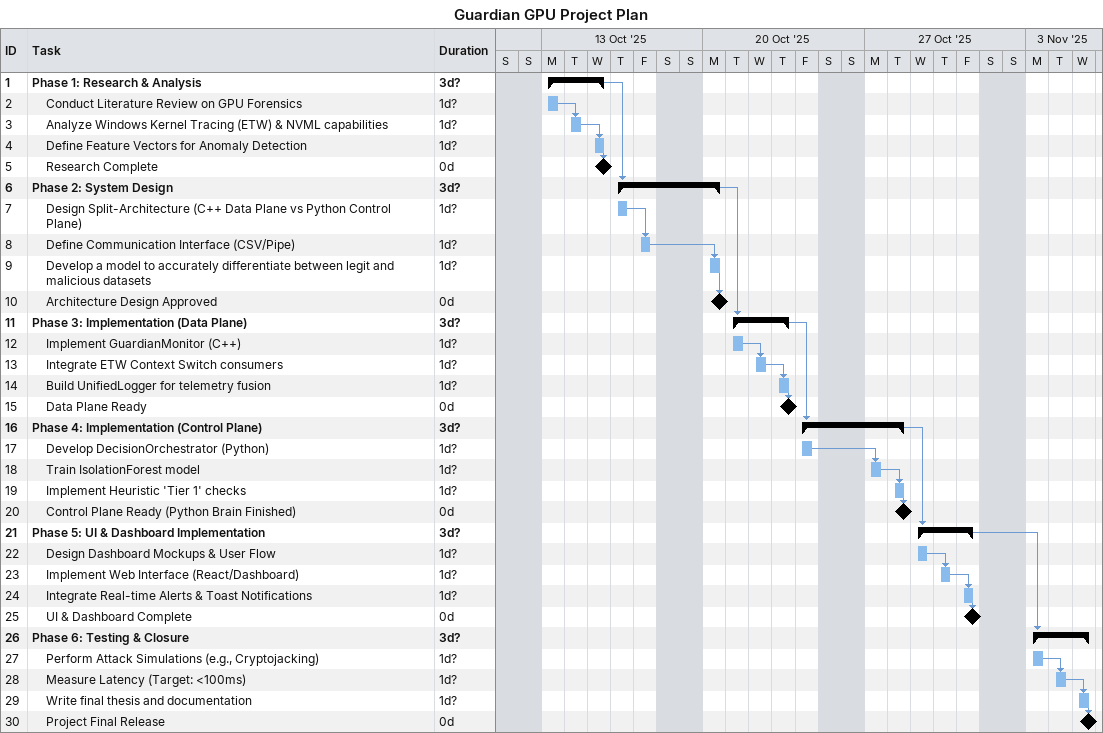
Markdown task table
Guardian GPU Project Plan

| ID | Level | Task | Duration | Start | Finish | Predecessors |
|---|---|---|---|---|---|---|
| 1 | 1 | **Phase 1: Research & Analysis** | 3d? | 2025-10-13 | 2025-10-15 |  |
| 2 | 2 | Conduct Literature Review on GPU Forensics | 1d? | 2025-10-13 | 2025-10-13 |  |
| 3 | 2 | Analyze Windows Kernel Tracing (ETW) & NVML capabilities | 1d? | 2025-10-14 | 2025-10-14 | 2 |
| 4 | 2 | Define Feature Vectors for Anomaly Detection | 1d? | 2025-10-15 | 2025-10-15 | 3 |
| 5 | 2 | Research Complete | 0d | 2025-10-15 | 2025-10-15 | 4 |
| 6 | 1 | **Phase 2: System Design** | 3d? | 2025-10-16 | 2025-10-20 | 1 |
| 7 | 2 | Design Split-Architecture (C++ Data Plane vs Python Control Plane) | 1d? | 2025-10-16 | 2025-10-16 |  |
| 8 | 2 | Define Communication Interface (CSV/Pipe) | 1d? | 2025-10-17 | 2025-10-17 | 7 |
| 9 | 2 | Develop a model to accurately differentiate between legit and malicious datasets | 1d? | 2025-10-20 | 2025-10-20 | 8 |
| 10 | 2 | Architecture Design Approved | 0d | 2025-10-20 | 2025-10-20 | 9 |
| 11 | 1 | **Phase 3: Implementation (Data Plane)** | 3d? | 2025-10-21 | 2025-10-23 | 6 |
| 12 | 2 | Implement GuardianMonitor (C++) | 1d? | 2025-10-21 | 2025-10-21 |  |
| 13 | 2 | Integrate ETW Context Switch consumers | 1d? | 2025-10-22 | 2025-10-22 | 12 |
| 14 | 2 | Build UnifiedLogger for telemetry fusion | 1d? | 2025-10-23 | 2025-10-23 | 13 |
| 15 | 2 | Data Plane Ready | 0d | 2025-10-23 | 2025-10-23 | 14 |
| 16 | 1 | **Phase 4: Implementation (Control Plane)** | 3d? | 2025-10-24 | 2025-10-28 | 11 |
| 17 | 2 | Develop DecisionOrchestrator (Python) | 1d? | 2025-10-24 | 2025-10-24 |  |
| 18 | 2 | Train IsolationForest model | 1d? | 2025-10-27 | 2025-10-27 | 17 |
| 19 | 2 | Implement Heuristic 'Tier 1' checks | 1d? | 2025-10-28 | 2025-10-28 | 18 |
| 20 | 2 | Control Plane Ready (Python Brain Finished) | 0d | 2025-10-28 | 2025-10-28 | 19 |
| 21 | 1 | **Phase 5: UI & Dashboard Implementation** | 3d? | 2025-10-29 | 2025-10-31 | 16 |
| 22 | 2 | Design Dashboard Mockups & User Flow | 1d? | 2025-10-29 | 2025-10-29 |  |
| 23 | 2 | Implement Web Interface (React/Dashboard) | 1d? | 2025-10-30 | 2025-10-30 | 22 |
| 24 | 2 | Integrate Real-time Alerts & Toast Notifications | 1d? | 2025-10-31 | 2025-10-31 | 23 |
| 25 | 2 | UI & Dashboard Complete | 0d | 2025-10-31 | 2025-10-31 | 24 |
| 26 | 1 | **Phase 6: Testing & Closure** | 3d? | 2025-11-03 | 2025-11-05 | 21 |
| 27 | 2 | Perform Attack Simulations (e.g., Cryptojacking) | 1d? | 2025-11-03 | 2025-11-03 |  |
| 28 | 2 | Measure Latency (Target: <100ms) | 1d? | 2025-11-04 | 2025-11-04 | 27 |
| 29 | 2 | Write final thesis and documentation | 1d? | 2025-11-05 | 2025-11-05 | 28 |
| 30 | 2 | Project Final Release | 0d | 2025-11-05 | 2025-11-05 | 29 |
